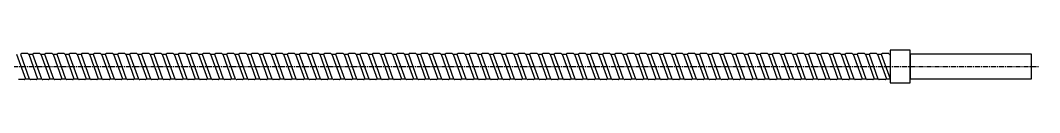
# Model space of a CAD drawing. Extents: x 45 to 549, y 138 to 221.
# Drawn here: x 296.8 to 549, y 206 to 214 of the extents above; entities that cross this region are included whole.
import ezdxf

# ---------------------------------------------------------------- set-up
doc = ezdxf.new("R2010")
doc.units = 0
doc.linetypes.add('CENTER', pattern=[2, 1.25, -0.25, 0.25, -0.25])
doc.layers.get('0').update_dxf_attribs({"linetype": 'CONTINUOUS'})
doc.layers.add('CENTER', color=1, linetype='CENTER')

msp = doc.modelspace()

# ---------------------------------------------------------------- linework, layer by layer
at = {"color": 7, "linetype": 'CONTINUOUS'}
for p, q in [((295.89, 213), (298.08, 207)), ((296.98, 213.16), (296.82, 213)), ((296.82, 213), (299, 207)), ((298.57, 213.23), (297.14, 213.23)), ((298.73, 213.16), (298.89, 213)), ((298.89, 213), (299.82, 213)), ((298.89, 213), (301.08, 207)), ((299.98, 213.16), (299.82, 213)), ((299.82, 213), (302, 207)), ((301.57, 213.23), (300.14, 213.23)), ((301.73, 213.16), (301.89, 213)), ((301.89, 213), (302.82, 213)), ((301.89, 213), (304.08, 207)), ((302.98, 213.16), (302.82, 213)), ((302.82, 213), (305, 207)), ((304.57, 213.23), (303.14, 213.23)), ((304.73, 213.16), (304.89, 213)), ((304.89, 213), (305.82, 213)), ((304.89, 213), (307.08, 207)), ((305.98, 213.16), (305.82, 213)), ((305.82, 213), (308, 207)), ((307.57, 213.23), (306.14, 213.23)), ((307.73, 213.16), (307.89, 213)), ((307.89, 213), (308.82, 213)), ((307.89, 213), (310.08, 207)), ((308.98, 213.16), (308.82, 213)), ((308.82, 213), (311, 207)), ((310.57, 213.23), (309.14, 213.23)), ((310.73, 213.16), (310.89, 213)), ((310.89, 213), (311.82, 213)), ((310.89, 213), (313.08, 207)), ((311.98, 213.16), (311.82, 213)), ((311.82, 213), (314, 207)), ((313.57, 213.23), (312.14, 213.23)), ((313.73, 213.16), (313.89, 213)), ((313.89, 213), (314.82, 213)), ((313.89, 213), (316.08, 207)), ((314.98, 213.16), (314.82, 213)), ((314.82, 213), (317, 207)), ((316.57, 213.23), (315.14, 213.23)), ((316.73, 213.16), (316.89, 213)), ((316.89, 213), (317.82, 213)), ((316.89, 213), (319.08, 207)), ((317.98, 213.16), (317.82, 213)), ((317.82, 213), (320, 207)), ((319.57, 213.23), (318.14, 213.23)), ((319.73, 213.16), (319.89, 213)), ((319.89, 213), (320.82, 213)), ((319.89, 213), (322.08, 207)), ((320.98, 213.16), (320.82, 213)), ((320.82, 213), (323, 207)), ((322.57, 213.23), (321.14, 213.23)), ((322.73, 213.16), (322.89, 213)), ((322.89, 213), (323.82, 213)), ((322.89, 213), (325.08, 207)), ((323.98, 213.16), (323.82, 213)), ((323.82, 213), (326, 207)), ((325.57, 213.23), (324.14, 213.23)), ((325.73, 213.16), (325.89, 213)), ((325.89, 213), (326.82, 213)), ((325.89, 213), (328.08, 207)), ((326.98, 213.16), (326.82, 213)), ((326.82, 213), (329, 207)), ((328.57, 213.23), (327.14, 213.23)), ((328.73, 213.16), (328.89, 213)), ((328.89, 213), (329.82, 213)), ((328.89, 213), (331.08, 207)), ((329.98, 213.16), (329.82, 213)), ((329.82, 213), (332, 207)), ((331.57, 213.23), (330.14, 213.23)), ((331.73, 213.16), (331.89, 213)), ((331.89, 213), (332.82, 213)), ((331.89, 213), (334.08, 207)), ((332.98, 213.16), (332.82, 213)), ((332.82, 213), (335, 207)), ((334.57, 213.23), (333.14, 213.23)), ((334.73, 213.16), (334.89, 213)), ((334.89, 213), (335.82, 213)), ((334.89, 213), (337.08, 207)), ((335.98, 213.16), (335.82, 213)), ((335.82, 213), (338, 207)), ((337.57, 213.23), (336.14, 213.23)), ((337.73, 213.16), (337.89, 213)), ((337.89, 213), (338.82, 213)), ((337.89, 213), (340.08, 207)), ((338.98, 213.16), (338.82, 213)), ((338.82, 213), (341, 207)), ((340.57, 213.23), (339.14, 213.23)), ((340.73, 213.16), (340.89, 213)), ((340.89, 213), (341.82, 213)), ((340.89, 213), (343.08, 207)), ((341.98, 213.16), (341.82, 213)), ((341.82, 213), (344, 207)), ((343.57, 213.23), (342.14, 213.23)), ((343.73, 213.16), (343.89, 213)), ((343.89, 213), (344.82, 213)), ((343.89, 213), (346.08, 207)), ((344.98, 213.16), (344.82, 213)), ((344.82, 213), (347, 207)), ((346.57, 213.23), (345.14, 213.23)), ((346.73, 213.16), (346.89, 213)), ((346.89, 213), (347.82, 213)), ((346.89, 213), (349.08, 207)), ((347.98, 213.16), (347.82, 213)), ((347.82, 213), (350, 207)), ((349.57, 213.23), (348.14, 213.23)), ((349.73, 213.16), (349.89, 213)), ((349.89, 213), (350.82, 213)), ((349.89, 213), (352.08, 207)), ((350.98, 213.16), (350.82, 213)), ((350.82, 213), (353, 207)), ((352.57, 213.23), (351.14, 213.23)), ((352.73, 213.16), (352.89, 213)), ((352.89, 213), (353.82, 213)), ((352.89, 213), (355.08, 207)), ((353.98, 213.16), (353.82, 213)), ((353.82, 213), (356, 207)), ((355.57, 213.23), (354.14, 213.23)), ((355.73, 213.16), (355.89, 213)), ((355.89, 213), (356.82, 213)), ((355.89, 213), (358.08, 207)), ((356.98, 213.16), (356.82, 213)), ((356.82, 213), (359, 207)), ((358.57, 213.23), (357.14, 213.23)), ((358.73, 213.16), (358.89, 213)), ((358.89, 213), (359.82, 213)), ((358.89, 213), (361.08, 207)), ((359.98, 213.16), (359.82, 213)), ((359.82, 213), (362, 207)), ((361.57, 213.23), (360.14, 213.23)), ((361.73, 213.16), (361.89, 213)), ((361.89, 213), (362.82, 213)), ((361.89, 213), (364.08, 207)), ((362.98, 213.16), (362.82, 213)), ((362.82, 213), (365, 207)), ((364.57, 213.23), (363.14, 213.23)), ((364.73, 213.16), (364.89, 213)), ((364.89, 213), (365.82, 213)), ((364.89, 213), (367.08, 207)), ((365.98, 213.16), (365.82, 213)), ((365.82, 213), (368, 207)), ((367.57, 213.23), (366.14, 213.23)), ((367.73, 213.16), (367.89, 213)), ((367.89, 213), (368.82, 213)), ((367.89, 213), (370.08, 207)), ((368.98, 213.16), (368.82, 213)), ((368.82, 213), (371, 207)), ((370.57, 213.23), (369.14, 213.23)), ((370.73, 213.16), (370.89, 213)), ((370.89, 213), (371.82, 213)), ((370.89, 213), (373.08, 207)), ((371.98, 213.16), (371.82, 213)), ((371.82, 213), (374, 207)), ((373.57, 213.23), (372.14, 213.23)), ((373.73, 213.16), (373.89, 213)), ((373.89, 213), (374.82, 213)), ((373.89, 213), (376.08, 207)), ((374.98, 213.16), (374.82, 213)), ((374.82, 213), (377, 207)), ((376.57, 213.23), (375.14, 213.23)), ((376.73, 213.16), (376.89, 213)), ((376.89, 213), (377.82, 213)), ((376.89, 213), (379.08, 207)), ((377.98, 213.16), (377.82, 213)), ((377.82, 213), (380, 207)), ((379.57, 213.23), (378.14, 213.23)), ((379.73, 213.16), (379.89, 213)), ((379.89, 213), (380.82, 213)), ((379.89, 213), (382.08, 207)), ((380.98, 213.16), (380.82, 213)), ((380.82, 213), (383, 207)), ((382.57, 213.23), (381.14, 213.23)), ((382.73, 213.16), (382.89, 213)), ((382.89, 213), (383.82, 213)), ((382.89, 213), (385.08, 207)), ((383.98, 213.16), (383.82, 213)), ((383.82, 213), (386, 207)), ((385.57, 213.23), (384.14, 213.23)), ((385.73, 213.16), (385.89, 213)), ((385.89, 213), (386.82, 213)), ((385.89, 213), (388.08, 207)), ((386.98, 213.16), (386.82, 213)), ((386.82, 213), (389, 207)), ((388.57, 213.23), (387.14, 213.23)), ((388.73, 213.16), (388.89, 213)), ((388.89, 213), (389.82, 213)), ((388.89, 213), (391.08, 207)), ((389.98, 213.16), (389.82, 213)), ((389.82, 213), (392, 207)), ((391.57, 213.23), (390.14, 213.23)), ((391.73, 213.16), (391.89, 213)), ((391.89, 213), (392.82, 213)), ((391.89, 213), (394.08, 207)), ((392.98, 213.16), (392.82, 213)), ((392.82, 213), (395, 207)), ((394.57, 213.23), (393.14, 213.23)), ((394.73, 213.16), (394.89, 213)), ((394.89, 213), (395.82, 213)), ((394.89, 213), (397.08, 207)), ((395.98, 213.16), (395.82, 213)), ((395.82, 213), (398, 207)), ((397.57, 213.23), (396.14, 213.23)), ((397.73, 213.16), (397.89, 213)), ((397.89, 213), (398.82, 213)), ((397.89, 213), (400.08, 207)), ((398.98, 213.16), (398.82, 213)), ((398.82, 213), (401, 207)), ((400.57, 213.23), (399.14, 213.23)), ((400.73, 213.16), (400.89, 213)), ((400.89, 213), (401.82, 213)), ((400.89, 213), (403.08, 207)), ((401.98, 213.16), (401.82, 213)), ((401.82, 213), (404, 207)), ((403.57, 213.23), (402.14, 213.23)), ((403.73, 213.16), (403.89, 213)), ((403.89, 213), (404.82, 213)), ((403.89, 213), (406.08, 207)), ((404.98, 213.16), (404.82, 213)), ((404.82, 213), (407, 207)), ((406.57, 213.23), (405.14, 213.23)), ((406.73, 213.16), (406.89, 213)), ((406.89, 213), (407.82, 213)), ((406.89, 213), (409.08, 207)), ((407.98, 213.16), (407.82, 213)), ((407.82, 213), (410, 207)), ((409.57, 213.23), (408.14, 213.23)), ((409.73, 213.16), (409.89, 213)), ((409.89, 213), (410.82, 213)), ((409.89, 213), (412.08, 207)), ((410.98, 213.16), (410.82, 213)), ((410.82, 213), (413, 207)), ((412.57, 213.23), (411.14, 213.23)), ((412.73, 213.16), (412.89, 213)), ((412.89, 213), (413.82, 213)), ((412.89, 213), (415.08, 207)), ((413.98, 213.16), (413.82, 213)), ((413.82, 213), (416, 207)), ((415.57, 213.23), (414.14, 213.23)), ((415.73, 213.16), (415.89, 213)), ((415.89, 213), (416.82, 213)), ((415.89, 213), (418.08, 207)), ((416.98, 213.16), (416.82, 213)), ((416.82, 213), (419, 207)), ((418.57, 213.23), (417.14, 213.23)), ((418.73, 213.16), (418.89, 213)), ((418.89, 213), (419.82, 213)), ((418.89, 213), (421.08, 207)), ((419.98, 213.16), (419.82, 213)), ((419.82, 213), (422, 207)), ((421.57, 213.23), (420.14, 213.23)), ((421.73, 213.16), (421.89, 213)), ((421.89, 213), (422.82, 213)), ((421.89, 213), (424.08, 207)), ((422.98, 213.16), (422.82, 213)), ((422.82, 213), (425, 207)), ((424.57, 213.23), (423.14, 213.23)), ((424.73, 213.16), (424.89, 213)), ((424.89, 213), (425.82, 213)), ((424.89, 213), (427.08, 207)), ((425.98, 213.16), (425.82, 213)), ((425.82, 213), (428, 207)), ((427.57, 213.23), (426.14, 213.23)), ((427.73, 213.16), (427.89, 213)), ((427.89, 213), (428.82, 213)), ((427.89, 213), (430.08, 207)), ((428.98, 213.16), (428.82, 213)), ((428.82, 213), (431, 207)), ((430.57, 213.23), (429.14, 213.23)), ((430.73, 213.16), (430.89, 213)), ((430.89, 213), (431.82, 213)), ((430.89, 213), (433.08, 207)), ((431.98, 213.16), (431.82, 213)), ((431.82, 213), (434, 207)), ((433.57, 213.23), (432.14, 213.23)), ((433.73, 213.16), (433.89, 213)), ((433.89, 213), (434.82, 213)), ((433.89, 213), (436.08, 207)), ((434.98, 213.16), (434.82, 213)), ((434.82, 213), (437, 207)), ((436.57, 213.23), (435.14, 213.23)), ((436.73, 213.16), (436.89, 213)), ((436.89, 213), (437.82, 213)), ((436.89, 213), (439.08, 207)), ((437.98, 213.16), (437.82, 213)), ((437.82, 213), (440, 207)), ((439.57, 213.23), (438.14, 213.23)), ((439.73, 213.16), (439.89, 213)), ((439.89, 213), (440.82, 213)), ((439.89, 213), (442.08, 207)), ((440.98, 213.16), (440.82, 213)), ((440.82, 213), (443, 207)), ((442.57, 213.23), (441.14, 213.23)), ((442.73, 213.16), (442.89, 213)), ((442.89, 213), (443.82, 213)), ((442.89, 213), (445.08, 207)), ((443.98, 213.16), (443.82, 213)), ((443.82, 213), (446, 207)), ((445.57, 213.23), (444.14, 213.23)), ((445.73, 213.16), (445.89, 213)), ((445.89, 213), (446.82, 213)), ((445.89, 213), (448.08, 207)), ((446.98, 213.16), (446.82, 213)), ((446.82, 213), (449, 207)), ((448.57, 213.23), (447.14, 213.23)), ((448.73, 213.16), (448.89, 213)), ((448.89, 213), (449.82, 213)), ((448.89, 213), (451.08, 207)), ((449.98, 213.16), (449.82, 213)), ((449.82, 213), (452, 207)), ((451.57, 213.23), (450.14, 213.23)), ((451.73, 213.16), (451.89, 213)), ((451.89, 213), (452.82, 213)), ((451.89, 213), (454.08, 207)), ((452.98, 213.16), (452.82, 213)), ((452.82, 213), (455, 207)), ((454.57, 213.23), (453.14, 213.23)), ((454.73, 213.16), (454.89, 213)), ((454.89, 213), (455.82, 213)), ((454.89, 213), (457.08, 207)), ((455.98, 213.16), (455.82, 213)), ((455.82, 213), (458, 207)), ((457.57, 213.23), (456.14, 213.23)), ((457.73, 213.16), (457.89, 213)), ((457.89, 213), (458.82, 213)), ((457.89, 213), (460.08, 207)), ((458.98, 213.16), (458.82, 213)), ((458.82, 213), (461, 207)), ((460.57, 213.23), (459.14, 213.23)), ((460.73, 213.16), (460.89, 213)), ((460.89, 213), (461.82, 213)), ((460.89, 213), (463.08, 207)), ((461.98, 213.16), (461.82, 213)), ((461.82, 213), (464, 207)), ((463.57, 213.23), (462.14, 213.23)), ((463.73, 213.16), (463.89, 213)), ((463.89, 213), (464.82, 213)), ((463.89, 213), (466.08, 207)), ((464.98, 213.16), (464.82, 213)), ((464.82, 213), (467, 207)), ((466.57, 213.23), (465.14, 213.23)), ((466.73, 213.16), (466.89, 213)), ((466.89, 213), (467.82, 213)), ((466.89, 213), (469.08, 207)), ((467.98, 213.16), (467.82, 213)), ((467.82, 213), (470, 207)), ((469.57, 213.23), (468.14, 213.23)), ((469.73, 213.16), (469.89, 213)), ((469.89, 213), (470.82, 213)), ((469.89, 213), (472.08, 207)), ((470.98, 213.16), (470.82, 213)), ((470.82, 213), (473, 207)), ((472.57, 213.23), (471.14, 213.23)), ((472.73, 213.16), (472.89, 213)), ((472.89, 213), (473.82, 213)), ((472.89, 213), (475.08, 207)), ((473.98, 213.16), (473.82, 213)), ((473.82, 213), (476, 207)), ((475.57, 213.23), (474.14, 213.23)), ((475.73, 213.16), (475.89, 213)), ((475.89, 213), (476.82, 213)), ((475.89, 213), (478.08, 207)), ((476.98, 213.16), (476.82, 213)), ((476.82, 213), (479, 207)), ((478.57, 213.23), (477.14, 213.23)), ((478.73, 213.16), (478.89, 213)), ((478.89, 213), (479.82, 213)), ((478.89, 213), (481.08, 207)), ((479.98, 213.16), (479.82, 213)), ((479.82, 213), (482, 207)), ((481.57, 213.23), (480.14, 213.23)), ((481.73, 213.16), (481.89, 213)), ((481.89, 213), (482.82, 213)), ((481.89, 213), (484.08, 207)), ((482.98, 213.16), (482.82, 213)), ((482.82, 213), (485, 207)), ((484.57, 213.23), (483.14, 213.23)), ((484.73, 213.16), (484.89, 213)), ((484.89, 213), (485.82, 213)), ((484.89, 213), (487.08, 207)), ((485.98, 213.16), (485.82, 213)), ((485.82, 213), (488, 207)), ((487.57, 213.23), (486.14, 213.23)), ((487.73, 213.16), (487.89, 213)), ((487.89, 213), (488.82, 213)), ((487.89, 213), (490.08, 207)), ((488.98, 213.16), (488.82, 213)), ((488.82, 213), (491, 207)), ((490.57, 213.23), (489.14, 213.23)), ((490.73, 213.16), (490.89, 213)), ((490.89, 213), (491.82, 213)), ((490.89, 213), (493.08, 207)), ((491.98, 213.16), (491.82, 213)), ((491.82, 213), (494, 207)), ((493.57, 213.23), (492.14, 213.23)), ((493.73, 213.16), (493.89, 213)), ((493.89, 213), (496.08, 207)), ((493.89, 213), (494.82, 213)), ((494.98, 213.16), (494.82, 213)), ((494.82, 213), (497, 207)), ((496.57, 213.23), (495.14, 213.23)), ((496.73, 213.16), (496.89, 213)), ((496.89, 213), (499.08, 207)), ((496.89, 213), (497.82, 213)), ((497.98, 213.16), (497.82, 213)), ((497.82, 213), (500, 207)), ((499.57, 213.23), (498.14, 213.23)), ((499.73, 213.16), (499.89, 213)), ((499.89, 213), (502.08, 207)), ((499.89, 213), (500.82, 213)), ((500.98, 213.16), (500.82, 213)), ((500.82, 213), (503, 207)), ((502.57, 213.23), (501.14, 213.23)), ((502.73, 213.16), (502.89, 213)), ((502.89, 213), (503.82, 213)), ((502.89, 213), (505.08, 207)), ((503.98, 213.16), (503.82, 213)), ((503.82, 213), (506, 207)), ((505.57, 213.23), (504.14, 213.23)), ((505.73, 213.16), (505.89, 213)), ((505.89, 213), (506.82, 213)), ((505.89, 213), (508.08, 207)), ((506.98, 213.16), (506.82, 213)), ((506.82, 213), (509, 207)), ((508.57, 213.23), (507.14, 213.23)), ((508.73, 213.16), (508.89, 213)), ((508.89, 213), (509.82, 213)), ((508.89, 213), (511.08, 207)), ((509.98, 213.16), (509.82, 213)), ((509.82, 213), (512, 207)), ((511.57, 213.23), (510.14, 213.23)), ((511.73, 213.16), (511.89, 213)), ((511.89, 213), (512, 212.71)), ((297.91, 206.84), (298.08, 207)), ((298.08, 207), (299, 207)), ((299.16, 206.84), (299, 207)), ((300.91, 206.84), (301.08, 207)), ((301.08, 207), (302, 207)), ((302.16, 206.84), (302, 207)), ((303.91, 206.84), (304.08, 207)), ((304.08, 207), (305, 207)), ((305.16, 206.84), (305, 207)), ((306.91, 206.84), (307.08, 207)), ((307.08, 207), (308, 207)), ((308.16, 206.84), (308, 207)), ((309.91, 206.84), (310.08, 207)), ((310.08, 207), (311, 207)), ((311.16, 206.84), (311, 207)), ((312.91, 206.84), (313.08, 207)), ((313.08, 207), (314, 207)), ((314.16, 206.84), (314, 207)), ((315.91, 206.84), (316.08, 207)), ((316.08, 207), (317, 207)), ((317.16, 206.84), (317, 207)), ((318.91, 206.84), (319.08, 207)), ((319.08, 207), (320, 207)), ((320.16, 206.84), (320, 207)), ((321.91, 206.84), (322.08, 207)), ((322.08, 207), (323, 207)), ((323.16, 206.84), (323, 207)), ((324.91, 206.84), (325.08, 207)), ((325.08, 207), (326, 207)), ((326.16, 206.84), (326, 207)), ((327.91, 206.84), (328.08, 207)), ((328.08, 207), (329, 207)), ((329.16, 206.84), (329, 207)), ((330.91, 206.84), (331.08, 207)), ((331.08, 207), (332, 207)), ((332.16, 206.84), (332, 207)), ((333.91, 206.84), (334.08, 207)), ((334.08, 207), (335, 207)), ((335.16, 206.84), (335, 207)), ((336.91, 206.84), (337.08, 207)), ((337.08, 207), (338, 207)), ((338.16, 206.84), (338, 207)), ((339.91, 206.84), (340.08, 207)), ((340.08, 207), (341, 207)), ((341.16, 206.84), (341, 207)), ((342.91, 206.84), (343.08, 207)), ((343.08, 207), (344, 207)), ((344.16, 206.84), (344, 207)), ((345.91, 206.84), (346.08, 207)), ((346.08, 207), (347, 207)), ((347.16, 206.84), (347, 207)), ((348.91, 206.84), (349.08, 207)), ((349.08, 207), (350, 207)), ((350.16, 206.84), (350, 207)), ((351.91, 206.84), (352.08, 207)), ((352.08, 207), (353, 207)), ((353.16, 206.84), (353, 207)), ((354.91, 206.84), (355.08, 207)), ((355.08, 207), (356, 207)), ((356.16, 206.84), (356, 207)), ((357.91, 206.84), (358.08, 207)), ((358.08, 207), (359, 207)), ((359.16, 206.84), (359, 207)), ((360.91, 206.84), (361.08, 207)), ((361.08, 207), (362, 207)), ((362.16, 206.84), (362, 207)), ((363.91, 206.84), (364.08, 207)), ((364.08, 207), (365, 207)), ((365.16, 206.84), (365, 207)), ((366.91, 206.84), (367.08, 207)), ((367.08, 207), (368, 207)), ((368.16, 206.84), (368, 207)), ((369.91, 206.84), (370.08, 207)), ((370.08, 207), (371, 207)), ((371.16, 206.84), (371, 207)), ((372.91, 206.84), (373.08, 207)), ((373.08, 207), (374, 207)), ((374.16, 206.84), (374, 207)), ((375.91, 206.84), (376.08, 207)), ((376.08, 207), (377, 207)), ((377.16, 206.84), (377, 207)), ((378.91, 206.84), (379.08, 207)), ((379.08, 207), (380, 207)), ((380.16, 206.84), (380, 207)), ((381.91, 206.84), (382.08, 207)), ((382.08, 207), (383, 207)), ((383.16, 206.84), (383, 207)), ((384.91, 206.84), (385.08, 207)), ((385.08, 207), (386, 207)), ((386.16, 206.84), (386, 207)), ((387.91, 206.84), (388.08, 207)), ((388.08, 207), (389, 207)), ((389.16, 206.84), (389, 207)), ((390.91, 206.84), (391.08, 207)), ((391.08, 207), (392, 207)), ((392.16, 206.84), (392, 207)), ((393.91, 206.84), (394.08, 207)), ((394.08, 207), (395, 207)), ((395.16, 206.84), (395, 207)), ((396.91, 206.84), (397.08, 207)), ((397.08, 207), (398, 207)), ((398.16, 206.84), (398, 207)), ((399.91, 206.84), (400.08, 207)), ((400.08, 207), (401, 207)), ((401.16, 206.84), (401, 207)), ((402.91, 206.84), (403.08, 207)), ((403.08, 207), (404, 207)), ((404.16, 206.84), (404, 207)), ((405.91, 206.84), (406.08, 207)), ((406.08, 207), (407, 207)), ((407.16, 206.84), (407, 207)), ((408.91, 206.84), (409.08, 207)), ((409.08, 207), (410, 207)), ((410.16, 206.84), (410, 207)), ((411.91, 206.84), (412.08, 207)), ((412.08, 207), (413, 207)), ((413.16, 206.84), (413, 207)), ((414.91, 206.84), (415.08, 207)), ((415.08, 207), (416, 207)), ((416.16, 206.84), (416, 207)), ((417.91, 206.84), (418.08, 207)), ((418.08, 207), (419, 207)), ((419.16, 206.84), (419, 207)), ((420.91, 206.84), (421.08, 207)), ((421.08, 207), (422, 207)), ((422.16, 206.84), (422, 207)), ((423.91, 206.84), (424.08, 207)), ((424.08, 207), (425, 207)), ((425.16, 206.84), (425, 207)), ((426.91, 206.84), (427.08, 207)), ((427.08, 207), (428, 207)), ((428.16, 206.84), (428, 207)), ((429.91, 206.84), (430.08, 207)), ((430.08, 207), (431, 207)), ((431.16, 206.84), (431, 207)), ((432.91, 206.84), (433.08, 207)), ((433.08, 207), (434, 207)), ((434.16, 206.84), (434, 207)), ((435.91, 206.84), (436.08, 207)), ((436.08, 207), (437, 207)), ((437.16, 206.84), (437, 207)), ((438.91, 206.84), (439.08, 207)), ((439.08, 207), (440, 207)), ((440.16, 206.84), (440, 207)), ((441.91, 206.84), (442.08, 207)), ((442.08, 207), (443, 207)), ((443.16, 206.84), (443, 207)), ((444.91, 206.84), (445.08, 207)), ((445.08, 207), (446, 207)), ((446.16, 206.84), (446, 207)), ((447.91, 206.84), (448.08, 207)), ((448.08, 207), (449, 207)), ((449.16, 206.84), (449, 207)), ((450.91, 206.84), (451.08, 207)), ((451.08, 207), (452, 207)), ((452.16, 206.84), (452, 207)), ((453.91, 206.84), (454.08, 207)), ((454.08, 207), (455, 207)), ((455.16, 206.84), (455, 207)), ((456.91, 206.84), (457.08, 207)), ((457.08, 207), (458, 207)), ((458.16, 206.84), (458, 207)), ((459.91, 206.84), (460.08, 207)), ((460.08, 207), (461, 207)), ((461.16, 206.84), (461, 207)), ((462.91, 206.84), (463.08, 207)), ((463.08, 207), (464, 207)), ((464.16, 206.84), (464, 207)), ((465.91, 206.84), (466.08, 207)), ((466.08, 207), (467, 207)), ((467.16, 206.84), (467, 207)), ((468.91, 206.84), (469.08, 207)), ((469.08, 207), (470, 207)), ((470.16, 206.84), (470, 207)), ((471.91, 206.84), (472.08, 207)), ((472.08, 207), (473, 207)), ((473.16, 206.84), (473, 207)), ((474.91, 206.84), (475.08, 207)), ((475.08, 207), (476, 207)), ((476.16, 206.84), (476, 207)), ((477.91, 206.84), (478.08, 207)), ((478.08, 207), (479, 207)), ((479.16, 206.84), (479, 207)), ((480.91, 206.84), (481.08, 207)), ((481.08, 207), (482, 207)), ((482.16, 206.84), (482, 207)), ((483.91, 206.84), (484.08, 207)), ((484.08, 207), (485, 207)), ((485.16, 206.84), (485, 207)), ((486.91, 206.84), (487.08, 207)), ((487.08, 207), (488, 207)), ((488.16, 206.84), (488, 207)), ((489.91, 206.84), (490.08, 207)), ((490.08, 207), (491, 207)), ((491.16, 206.84), (491, 207)), ((492.91, 206.84), (493.08, 207)), ((493.08, 207), (494, 207)), ((494.16, 206.84), (494, 207)), ((495.91, 206.84), (496.08, 207)), ((496.08, 207), (497, 207)), ((497.16, 206.84), (497, 207)), ((498.91, 206.84), (499.08, 207)), ((499.08, 207), (500, 207)), ((500.16, 206.84), (500, 207)), ((501.91, 206.84), (502.08, 207)), ((502.08, 207), (503, 207)), ((503.16, 206.84), (503, 207)), ((504.91, 206.84), (505.08, 207)), ((505.08, 207), (506, 207)), ((506.16, 206.84), (506, 207)), ((507.91, 206.84), (508.08, 207)), ((508.08, 207), (509, 207)), ((509.16, 206.84), (509, 207)), ((510.91, 206.84), (511.08, 207)), ((511.08, 207), (512, 207)), ((297.75, 206.77), (296.33, 206.77)), ((300.75, 206.77), (299.33, 206.77)), ((303.75, 206.77), (302.33, 206.77)), ((306.75, 206.77), (305.33, 206.77)), ((309.75, 206.77), (308.33, 206.77)), ((312.75, 206.77), (311.33, 206.77)), ((315.75, 206.77), (314.33, 206.77)), ((318.75, 206.77), (317.33, 206.77)), ((321.75, 206.77), (320.33, 206.77)), ((324.75, 206.77), (323.33, 206.77)), ((327.75, 206.77), (326.33, 206.77)), ((330.75, 206.77), (329.33, 206.77)), ((333.75, 206.77), (332.33, 206.77)), ((336.75, 206.77), (335.33, 206.77)), ((339.75, 206.77), (338.33, 206.77)), ((342.75, 206.77), (341.33, 206.77)), ((345.75, 206.77), (344.33, 206.77)), ((348.75, 206.77), (347.33, 206.77)), ((351.75, 206.77), (350.33, 206.77)), ((354.75, 206.77), (353.33, 206.77)), ((357.75, 206.77), (356.33, 206.77)), ((360.75, 206.77), (359.33, 206.77)), ((363.75, 206.77), (362.33, 206.77)), ((366.75, 206.77), (365.33, 206.77)), ((369.75, 206.77), (368.33, 206.77)), ((372.75, 206.77), (371.33, 206.77)), ((375.75, 206.77), (374.33, 206.77)), ((378.75, 206.77), (377.33, 206.77)), ((381.75, 206.77), (380.33, 206.77)), ((384.75, 206.77), (383.33, 206.77)), ((387.75, 206.77), (386.33, 206.77)), ((390.75, 206.77), (389.33, 206.77)), ((393.75, 206.77), (392.33, 206.77)), ((396.75, 206.77), (395.33, 206.77)), ((399.75, 206.77), (398.33, 206.77)), ((402.75, 206.77), (401.33, 206.77)), ((405.75, 206.77), (404.33, 206.77)), ((408.75, 206.77), (407.33, 206.77)), ((411.75, 206.77), (410.33, 206.77)), ((414.75, 206.77), (413.33, 206.77)), ((417.75, 206.77), (416.33, 206.77)), ((420.75, 206.77), (419.33, 206.77)), ((423.75, 206.77), (422.33, 206.77)), ((426.75, 206.77), (425.33, 206.77)), ((429.75, 206.77), (428.33, 206.77)), ((432.75, 206.77), (431.33, 206.77)), ((435.75, 206.77), (434.33, 206.77)), ((438.75, 206.77), (437.33, 206.77)), ((441.75, 206.77), (440.33, 206.77)), ((444.75, 206.77), (443.33, 206.77)), ((447.75, 206.77), (446.33, 206.77)), ((450.75, 206.77), (449.33, 206.77)), ((453.75, 206.77), (452.33, 206.77)), ((456.75, 206.77), (455.33, 206.77)), ((459.75, 206.77), (458.33, 206.77)), ((462.75, 206.77), (461.33, 206.77)), ((465.75, 206.77), (464.33, 206.77)), ((468.75, 206.77), (467.33, 206.77)), ((471.75, 206.77), (470.33, 206.77)), ((474.75, 206.77), (473.33, 206.77)), ((477.75, 206.77), (476.33, 206.77)), ((480.75, 206.77), (479.33, 206.77)), ((483.75, 206.77), (482.33, 206.77)), ((486.75, 206.77), (485.33, 206.77)), ((489.75, 206.77), (488.33, 206.77)), ((492.75, 206.77), (491.33, 206.77)), ((495.75, 206.77), (494.33, 206.77)), ((498.75, 206.77), (497.33, 206.77)), ((501.75, 206.77), (500.33, 206.77)), ((504.75, 206.77), (503.33, 206.77)), ((507.75, 206.77), (506.33, 206.77)), ((510.75, 206.77), (509.33, 206.77))]:
    msp.add_line(p, q, dxfattribs=at)
for points in [[(512, 206), (517, 206), (517, 214), (512, 214)], [(517, 207), (547, 207), (547, 213), (517, 213)]]:
    msp.add_lwpolyline(points, close=True, dxfattribs=at)
for centre, start, end in [((297.14, 213), 90, 135), ((298.57, 213), 45, 90), ((300.14, 213), 90, 135), ((301.57, 213), 45, 90), ((303.14, 213), 90, 135), ((304.57, 213), 45, 90), ((306.14, 213), 90, 135), ((307.57, 213), 45, 90), ((309.14, 213), 90, 135), ((310.57, 213), 45, 90), ((312.14, 213), 90, 135), ((313.57, 213), 45, 90), ((315.14, 213), 90, 135), ((316.57, 213), 45, 90), ((318.14, 213), 90, 135), ((319.57, 213), 45, 90), ((321.14, 213), 90, 135), ((322.57, 213), 45, 90), ((324.14, 213), 90, 135), ((325.57, 213), 45, 90), ((327.14, 213), 90, 135), ((328.57, 213), 45, 90), ((330.14, 213), 90, 135), ((331.57, 213), 45, 90), ((333.14, 213), 90, 135), ((334.57, 213), 45, 90), ((336.14, 213), 90, 135), ((337.57, 213), 45, 90), ((339.14, 213), 90, 135), ((340.57, 213), 45, 90), ((342.14, 213), 90, 135), ((343.57, 213), 45, 90), ((345.14, 213), 90, 135), ((346.57, 213), 45, 90), ((348.14, 213), 90, 135), ((349.57, 213), 45, 90), ((351.14, 213), 90, 135), ((352.57, 213), 45, 90), ((354.14, 213), 90, 135), ((355.57, 213), 45, 90), ((357.14, 213), 90, 135), ((358.57, 213), 45, 90), ((360.14, 213), 90, 135), ((361.57, 213), 45, 90), ((363.14, 213), 90, 135), ((364.57, 213), 45, 90), ((366.14, 213), 90, 135), ((367.57, 213), 45, 90), ((369.14, 213), 90, 135), ((370.57, 213), 45, 90), ((372.14, 213), 90, 135), ((373.57, 213), 45, 90), ((375.14, 213), 90, 135), ((376.57, 213), 45, 90), ((378.14, 213), 90, 135), ((379.57, 213), 45, 90), ((381.14, 213), 90, 135), ((382.57, 213), 45, 90), ((384.14, 213), 90, 135), ((385.57, 213), 45, 90), ((387.14, 213), 90, 135), ((388.57, 213), 45, 90), ((390.14, 213), 90, 135), ((391.57, 213), 45, 90), ((393.14, 213), 90, 135), ((394.57, 213), 45, 90), ((396.14, 213), 90, 135), ((397.57, 213), 45, 90), ((399.14, 213), 90, 135), ((400.57, 213), 45, 90), ((402.14, 213), 90, 135), ((403.57, 213), 45, 90), ((405.14, 213), 90, 135), ((406.57, 213), 45, 90), ((408.14, 213), 90, 135), ((409.57, 213), 45, 90), ((411.14, 213), 90, 135), ((412.57, 213), 45, 90), ((414.14, 213), 90, 135), ((415.57, 213), 45, 90), ((417.14, 213), 90, 135), ((418.57, 213), 45, 90), ((420.14, 213), 90, 135), ((421.57, 213), 45, 90), ((423.14, 213), 90, 135), ((424.57, 213), 45, 90), ((426.14, 213), 90, 135), ((427.57, 213), 45, 90), ((429.14, 213), 90, 135), ((430.57, 213), 45, 90), ((432.14, 213), 90, 135), ((433.57, 213), 45, 90), ((435.14, 213), 90, 135), ((436.57, 213), 45, 90), ((438.14, 213), 90, 135), ((439.57, 213), 45, 90), ((441.14, 213), 90, 135), ((442.57, 213), 45, 90), ((444.14, 213), 90, 135), ((445.57, 213), 45, 90), ((447.14, 213), 90, 135), ((448.57, 213), 45, 90), ((450.14, 213), 90, 135), ((451.57, 213), 45, 90), ((453.14, 213), 90, 135), ((454.57, 213), 45, 90), ((456.14, 213), 90, 135), ((457.57, 213), 45, 90), ((459.14, 213), 90, 135), ((460.57, 213), 45, 90), ((462.14, 213), 90, 135), ((463.57, 213), 45, 90), ((465.14, 213), 90, 135), ((466.57, 213), 45, 90), ((468.14, 213), 90, 135), ((469.57, 213), 45, 90), ((471.14, 213), 90, 135), ((472.57, 213), 45, 90), ((474.14, 213), 90, 135), ((475.57, 213), 45, 90), ((477.14, 213), 90, 135), ((478.57, 213), 45, 90), ((480.14, 213), 90, 135), ((481.57, 213), 45, 90), ((483.14, 213), 90, 135), ((484.57, 213), 45, 90), ((486.14, 213), 90, 135), ((487.57, 213), 45, 90), ((489.14, 213), 90, 135), ((490.57, 213), 45, 90), ((492.14, 213), 90, 135), ((493.57, 213), 45, 90), ((495.14, 213), 90, 135), ((496.57, 213), 45, 90), ((498.14, 213), 90, 135), ((499.57, 213), 45, 90), ((501.14, 213), 90, 135), ((502.57, 213), 45, 90), ((504.14, 213), 90, 135), ((505.57, 213), 45, 90), ((507.14, 213), 90, 135), ((508.57, 213), 45, 90), ((510.14, 213), 90, 135), ((511.57, 213), 45, 90), ((297.75, 207), 270, 315), ((299.33, 207), 225, 270), ((300.75, 207), 270, 315), ((302.33, 207), 225, 270), ((303.75, 207), 270, 315), ((305.33, 207), 225, 270), ((306.75, 207), 270, 315), ((308.33, 207), 225, 270), ((309.75, 207), 270, 315), ((311.33, 207), 225, 270), ((312.75, 207), 270, 315), ((314.33, 207), 225, 270), ((315.75, 207), 270, 315), ((317.33, 207), 225, 270), ((318.75, 207), 270, 315), ((320.33, 207), 225, 270), ((321.75, 207), 270, 315), ((323.33, 207), 225, 270), ((324.75, 207), 270, 315), ((326.33, 207), 225, 270), ((327.75, 207), 270, 315), ((329.33, 207), 225, 270), ((330.75, 207), 270, 315), ((332.33, 207), 225, 270), ((333.75, 207), 270, 315), ((335.33, 207), 225, 270), ((336.75, 207), 270, 315), ((338.33, 207), 225, 270), ((339.75, 207), 270, 315), ((341.33, 207), 225, 270), ((342.75, 207), 270, 315), ((344.33, 207), 225, 270), ((345.75, 207), 270, 315), ((347.33, 207), 225, 270), ((348.75, 207), 270, 315), ((350.33, 207), 225, 270), ((351.75, 207), 270, 315), ((353.33, 207), 225, 270), ((354.75, 207), 270, 315), ((356.33, 207), 225, 270), ((357.75, 207), 270, 315), ((359.33, 207), 225, 270), ((360.75, 207), 270, 315), ((362.33, 207), 225, 270), ((363.75, 207), 270, 315), ((365.33, 207), 225, 270), ((366.75, 207), 270, 315), ((368.33, 207), 225, 270), ((369.75, 207), 270, 315), ((371.33, 207), 225, 270), ((372.75, 207), 270, 315), ((374.33, 207), 225, 270), ((375.75, 207), 270, 315), ((377.33, 207), 225, 270), ((378.75, 207), 270, 315), ((380.33, 207), 225, 270), ((381.75, 207), 270, 315), ((383.33, 207), 225, 270), ((384.75, 207), 270, 315), ((386.33, 207), 225, 270), ((387.75, 207), 270, 315), ((389.33, 207), 225, 270), ((390.75, 207), 270, 315), ((392.33, 207), 225, 270), ((393.75, 207), 270, 315), ((395.33, 207), 225, 270), ((396.75, 207), 270, 315), ((398.33, 207), 225, 270), ((399.75, 207), 270, 315), ((401.33, 207), 225, 270), ((402.75, 207), 270, 315), ((404.33, 207), 225, 270), ((405.75, 207), 270, 315), ((407.33, 207), 225, 270), ((408.75, 207), 270, 315), ((410.33, 207), 225, 270), ((411.75, 207), 270, 315), ((413.33, 207), 225, 270), ((414.75, 207), 270, 315), ((416.33, 207), 225, 270), ((417.75, 207), 270, 315), ((419.33, 207), 225, 270), ((420.75, 207), 270, 315), ((422.33, 207), 225, 270), ((423.75, 207), 270, 315), ((425.33, 207), 225, 270), ((426.75, 207), 270, 315), ((428.33, 207), 225, 270), ((429.75, 207), 270, 315), ((431.33, 207), 225, 270), ((432.75, 207), 270, 315), ((434.33, 207), 225, 270), ((435.75, 207), 270, 315), ((437.33, 207), 225, 270), ((438.75, 207), 270, 315), ((440.33, 207), 225, 270), ((441.75, 207), 270, 315), ((443.33, 207), 225, 270), ((444.75, 207), 270, 315), ((446.33, 207), 225, 270), ((447.75, 207), 270, 315), ((449.33, 207), 225, 270), ((450.75, 207), 270, 315), ((452.33, 207), 225, 270), ((453.75, 207), 270, 315), ((455.33, 207), 225, 270), ((456.75, 207), 270, 315), ((458.33, 207), 225, 270), ((459.75, 207), 270, 315), ((461.33, 207), 225, 270), ((462.75, 207), 270, 315), ((464.33, 207), 225, 270), ((465.75, 207), 270, 315), ((467.33, 207), 225, 270), ((468.75, 207), 270, 315), ((470.33, 207), 225, 270), ((471.75, 207), 270, 315), ((473.33, 207), 225, 270), ((474.75, 207), 270, 315), ((476.33, 207), 225, 270), ((477.75, 207), 270, 315), ((479.33, 207), 225, 270), ((480.75, 207), 270, 315), ((482.33, 207), 225, 270), ((483.75, 207), 270, 315), ((485.33, 207), 225, 270), ((486.75, 207), 270, 315), ((488.33, 207), 225, 270), ((489.75, 207), 270, 315), ((491.33, 207), 225, 270), ((492.75, 207), 270, 315), ((494.33, 207), 225, 270), ((495.75, 207), 270, 315), ((497.33, 207), 225, 270), ((498.75, 207), 270, 315), ((500.33, 207), 225, 270), ((501.75, 207), 270, 315), ((503.33, 207), 225, 270), ((504.75, 207), 270, 315), ((506.33, 207), 225, 270), ((507.75, 207), 270, 315), ((509.33, 207), 225, 270), ((510.75, 207), 270, 315)]:
    msp.add_arc(centre, 0.231, start, end, dxfattribs=at)
at = {"layer": 'CENTER', "color": 1, "linetype": 'CENTER'}
msp.add_line((45, 210), (549, 210), dxfattribs=at)

doc.saveas('drawing.dxf')
